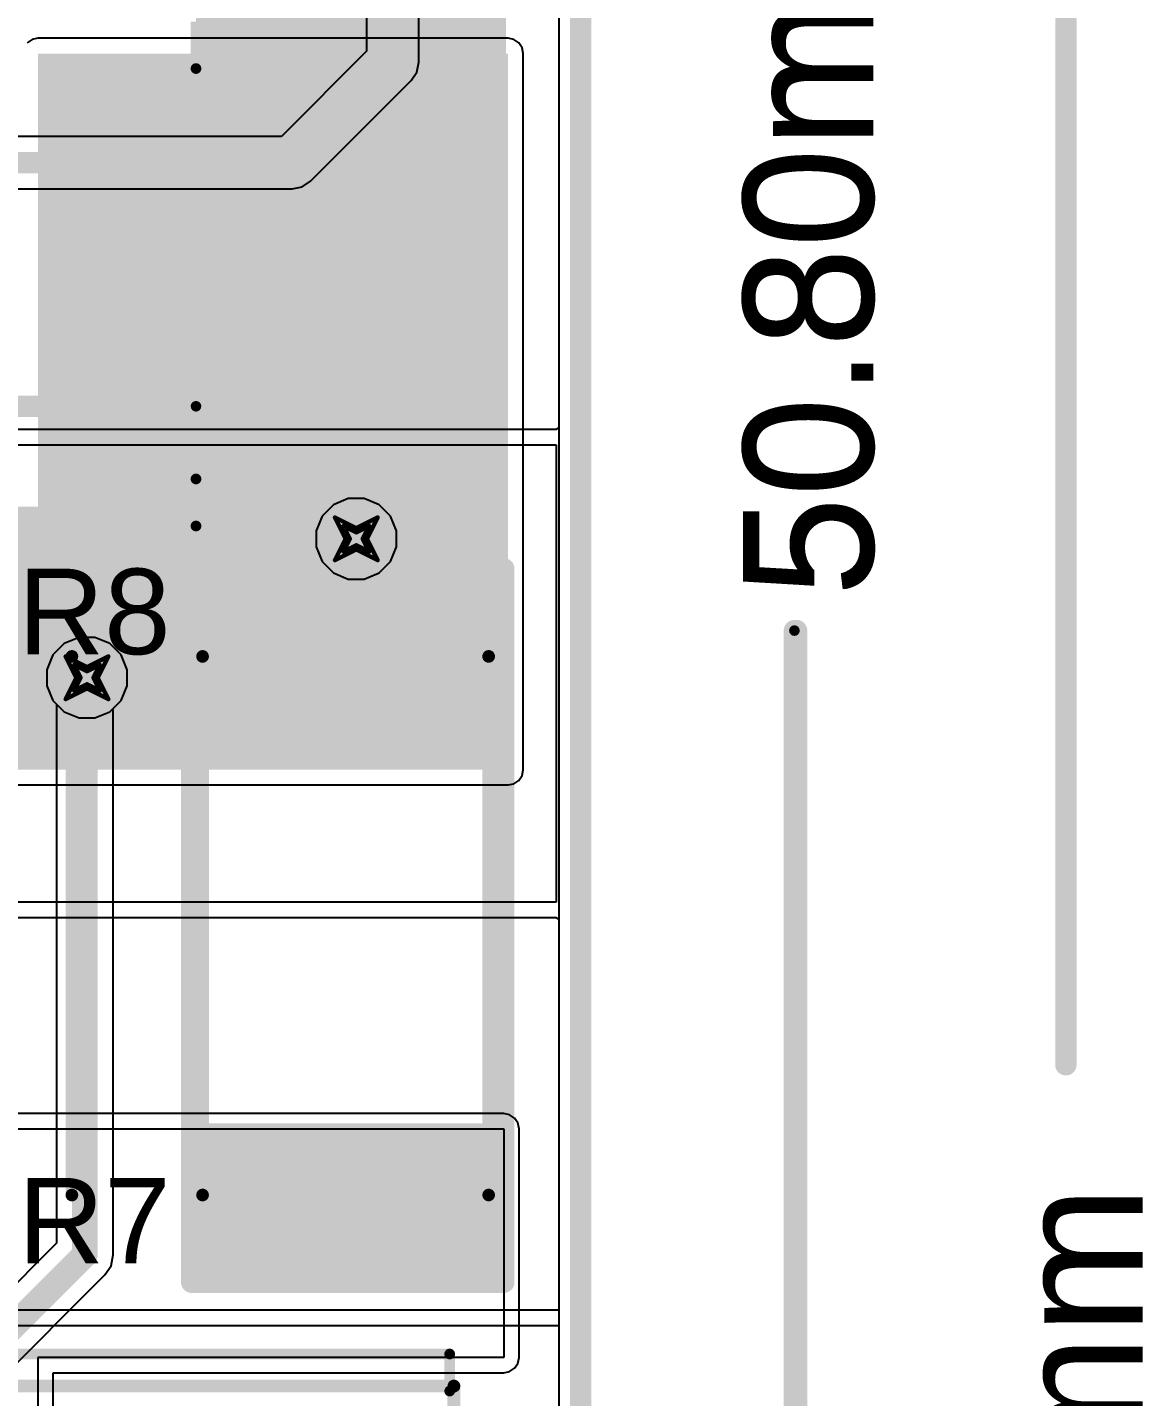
# Model space of a CAD drawing. Header units: inches. Extents: x 0 to 13.9, y -0.2 to 3.4.
# Drawn here: x 3.741 to 4.264, y 1.665 to 2.305 of the extents above; entities that cross this region are included whole.
import ezdxf

# ---------------------------------------------------------------- set-up
doc = ezdxf.new("R2010")
doc.units = ezdxf.units.IN
doc.header["$MEASUREMENT"] = 0
for name, color, linetype in [('Board_Outline', 216, 'Continuous'), ('Bottom Layer', 5, 'Continuous'), ('Dimensions', 6, 'Continuous'), ('Drill Drawing', 1, 'Continuous'), ('Layer 1', 16, 'Continuous'), ('Layer 2', 76, 'Continuous'), ('Mechanical 4', 56, 'Continuous'), ('Mechanical 6', 56, 'Continuous'), ('Pad Holes', 156, 'Continuous'), ('Top Layer', 1, 'Continuous'), ('Top Overlay', 2, 'Continuous'), ('Top Paste', 8, 'Continuous'), ('Top Solder', 216, 'Continuous'), ('Via Holes', 16, 'Continuous')]:
    doc.layers.add(name, color=color, linetype=linetype)
doc.styles.add('Arial', font='', dxfattribs={"height": 0.2})
doc.styles.get('Arial').set_extended_font_data('Arial')

msp = doc.modelspace()

# ---------------------------------------------------------------- hatches: boundary and pattern name
at = {"layer": 'Bottom Layer'}
h = msp.add_hatch(color=5, dxfattribs=at)
edge = h.paths.add_edge_path()
edge.add_arc((3.895, 2.066), 0.01181, 0, 360)
h = msp.add_hatch(color=5, dxfattribs=at)
edge = h.paths.add_edge_path()
edge.add_arc((3.769, 2.001), 0.01181, 0, 360)
at = {"layer": 'Layer 1'}
h = msp.add_hatch(color=16, dxfattribs=at)
edge = h.paths.add_edge_path()
edge.add_arc((3.895, 2.066), 0.01181, 0, 360)
h = msp.add_hatch(color=16, dxfattribs=at)
edge = h.paths.add_edge_path()
edge.add_arc((3.769, 2.001), 0.01181, 0, 360)
at = {"layer": 'Layer 2'}
h = msp.add_hatch(color=76, dxfattribs=at)
edge = h.paths.add_edge_path()
edge.add_arc((3.895, 2.066), 0.01181, 0, 360)
h = msp.add_hatch(color=76, dxfattribs=at)
edge = h.paths.add_edge_path()
edge.add_arc((3.769, 2.001), 0.01181, 0, 360)
at = {"layer": 'Mechanical 4'}
h = msp.add_hatch(color=56, dxfattribs=at)
edge = h.paths.add_edge_path()
edge.add_arc((3.82, 2.128), 0.0025, 0, 360)
h = msp.add_hatch(color=56, dxfattribs=at)
edge = h.paths.add_edge_path()
edge.add_arc((3.76193, 2.01098), 0.00148, 0, 360)
h = msp.add_hatch(color=56, dxfattribs=at)
edge = h.paths.add_edge_path()
edge.add_arc((3.82307, 2.01098), 0.00148, 0, 360)
h = msp.add_hatch(color=56, dxfattribs=at)
edge = h.paths.add_edge_path()
edge.add_arc((3.95693, 2.01098), 0.00148, 0, 360)
h = msp.add_hatch(color=56, dxfattribs=at)
edge = h.paths.add_edge_path()
edge.add_arc((3.76193, 1.75902), 0.00148, 0, 360)
h = msp.add_hatch(color=56, dxfattribs=at)
edge = h.paths.add_edge_path()
edge.add_arc((3.82307, 1.75902), 0.00148, 0, 360)
h = msp.add_hatch(color=56, dxfattribs=at)
edge = h.paths.add_edge_path()
edge.add_arc((3.95693, 1.75902), 0.00148, 0, 360)
h = msp.add_hatch(color=56, dxfattribs=at)
edge = h.paths.add_edge_path()
edge.add_arc((3.94067, 1.66965), 0.0015, 0, 360)
h = msp.add_hatch(color=56, dxfattribs=at)
edge = h.paths.add_edge_path()
edge.add_arc((3.94067, 1.66965), 0.0015, 0, 360)
at = {"layer": 'Mechanical 6'}
h = msp.add_hatch(color=56, dxfattribs=at)
edge = h.paths.add_edge_path()
edge.add_arc((4.1, 2.02306), 0.0025, 0, 360)
at = {"layer": 'Pad Holes'}
h = msp.add_hatch(color=7, dxfattribs=at)
edge = h.paths.add_edge_path()
edge.add_arc((3.82, 2.128), 0.0025, 0, 360)
h = msp.add_hatch(color=7, dxfattribs=at)
edge = h.paths.add_edge_path()
edge.add_arc((4.1, 2.02306), 0.0025, 0, 360)
h = msp.add_hatch(color=7, dxfattribs=at)
edge = h.paths.add_edge_path()
edge.add_arc((3.76193, 2.01098), 0.00148, 0, 360)
h = msp.add_hatch(color=7, dxfattribs=at)
edge = h.paths.add_edge_path()
edge.add_arc((3.82307, 2.01098), 0.00148, 0, 360)
h = msp.add_hatch(color=7, dxfattribs=at)
edge = h.paths.add_edge_path()
edge.add_arc((3.95693, 2.01098), 0.00148, 0, 360)
h = msp.add_hatch(color=7, dxfattribs=at)
edge = h.paths.add_edge_path()
edge.add_arc((3.76193, 1.75902), 0.00148, 0, 360)
h = msp.add_hatch(color=7, dxfattribs=at)
edge = h.paths.add_edge_path()
edge.add_arc((3.82307, 1.75902), 0.00148, 0, 360)
h = msp.add_hatch(color=7, dxfattribs=at)
edge = h.paths.add_edge_path()
edge.add_arc((3.95693, 1.75902), 0.00148, 0, 360)
h = msp.add_hatch(color=7, dxfattribs=at)
edge = h.paths.add_edge_path()
edge.add_arc((3.94067, 1.66965), 0.0015, 0, 360)
h = msp.add_hatch(color=7, dxfattribs=at)
edge = h.paths.add_edge_path()
edge.add_arc((3.94067, 1.66965), 0.0015, 0, 360)
at = {"layer": 'Top Layer'}
for points in [[(3.746, 1.98), (3.966, 1.98), (3.966, 2.293), (3.746, 2.293)], [(3.91622, 2.10535), (3.7548, 2.10535), (3.7548, 2.27465), (3.91622, 2.27465)], [(3.54, 1.958), (3.966, 1.958), (3.966, 2.081), (3.54, 2.081)], [(3.95793, 2.04445), (3.95793, 1.98146), (3.82407, 1.98146), (3.82407, 2.04445)], [(3.95793, 1.78854), (3.95793, 1.72555), (3.82407, 1.72555), (3.82407, 1.78854)]]:
    msp.add_hatch(color=1, dxfattribs=at).paths.add_polyline_path(points)
h = msp.add_hatch(color=1, dxfattribs=at)
edge = h.paths.add_edge_path()
edge.add_arc((3.895, 2.066), 0.01181, 0, 360)
h = msp.add_hatch(color=1, dxfattribs=at)
edge = h.paths.add_edge_path()
edge.add_arc((3.769, 2.001), 0.01181, 0, 360)
at = {"layer": 'Top Overlay'}
for points in [[(3.965, 2.31), (3.82, 2.31), (3.82, 2.278), (3.965, 2.278)], [(3.965, 2.279), (3.92, 2.279), (3.92, 2.101), (3.965, 2.101)], [(3.965, 2.102), (3.82, 2.102), (3.82, 2.07), (3.965, 2.07)]]:
    msp.add_hatch(color=2, dxfattribs=at).paths.add_polyline_path(points)
at = {"layer": 'Top Paste'}
for points in [[(3.91622, 2.10535), (3.7548, 2.10535), (3.7548, 2.27465), (3.91622, 2.27465)], [(3.95793, 2.04445), (3.95793, 1.98146), (3.82407, 1.98146), (3.82407, 2.04445)], [(3.95793, 1.78854), (3.95793, 1.72555), (3.82407, 1.72555), (3.82407, 1.78854)]]:
    msp.add_hatch(color=8, dxfattribs=at).paths.add_polyline_path(points)
at = {"layer": 'Top Solder'}
for points in [[(3.92022, 2.10135), (3.7508, 2.10135), (3.7508, 2.27865), (3.92022, 2.27865)], [(3.96193, 2.04845), (3.96193, 1.97746), (3.82007, 1.97746), (3.82007, 2.04845)], [(3.96193, 1.79254), (3.96193, 1.72155), (3.82007, 1.72155), (3.82007, 1.79254)]]:
    msp.add_hatch(color=216, dxfattribs=at).paths.add_polyline_path(points)
at = {"layer": 'Via Holes'}
h = msp.add_hatch(color=7, dxfattribs=at)
edge = h.paths.add_edge_path()
edge.add_arc((3.895, 2.066), 0.00591, 0, 360)
h = msp.add_hatch(color=7, dxfattribs=at)
edge = h.paths.add_edge_path()
edge.add_arc((3.769, 2.001), 0.00591, 0, 360)

# ---------------------------------------------------------------- linework, layer by layer
at = {"layer": 'Board_Outline'}
msp.add_lwpolyline([(4, 1.25, 0.01, 0.01, 0), (4, 3.25, 0.01, 0.01, 0)], format="xyseb", dxfattribs=at)
at = {"layer": 'Bottom Layer'}
for p, q in [((3.9898, 3.08353), (3.9898, 1.41647)), ((3.89976, 2.36163), (3.89976, 2.29407)), ((3.92424, 2.289), (3.92424, 2.36163)), ((3.89976, 2.29407), (3.85993, 2.25424)), ((3.9233, 2.28432), (3.92424, 2.289)), ((3.87365, 2.23335), (3.92065, 2.28035)), ((3.92065, 2.28035), (3.9233, 2.28432)), ((3.85993, 2.25424), (2.131, 2.25424)), ((2.13607, 2.22976), (3.865, 2.22976)), ((3.865, 2.22976), (3.86968, 2.2307)), ((3.86968, 2.2307), (3.87365, 2.23335)), ((3.88434, 2.08195), (3.87905, 2.07666)), ((3.89126, 2.08481), (3.88434, 2.08195)), ((3.89874, 2.08481), (3.89126, 2.08481)), ((3.90566, 2.08195), (3.89874, 2.08481)), ((3.91095, 2.07666), (3.90566, 2.08195)), ((3.87905, 2.07666), (3.87619, 2.06974)), ((3.91381, 2.06974), (3.91095, 2.07666)), ((3.87619, 2.06974), (3.87619, 2.06226)), ((3.91381, 2.06226), (3.91381, 2.06974)), ((3.87619, 2.06226), (3.87905, 2.05534)), ((3.91095, 2.05534), (3.91381, 2.06226)), ((3.87905, 2.05534), (3.88434, 2.05005)), ((3.88434, 2.05005), (3.89126, 2.04719)), ((3.89874, 2.04719), (3.90566, 2.05005)), ((3.90566, 2.05005), (3.91095, 2.05534)), ((3.89126, 2.04719), (3.89874, 2.04719)), ((3.76526, 2.01981), (3.75834, 2.01695)), ((3.77274, 2.01981), (3.76526, 2.01981)), ((3.77966, 2.01695), (3.77274, 2.01981)), ((3.75305, 2.01166), (3.75019, 2.00474)), ((3.75834, 2.01695), (3.75305, 2.01166)), ((3.78495, 2.01166), (3.77966, 2.01695)), ((3.78781, 2.00474), (3.78495, 2.01166)), ((3.75019, 2.00474), (3.75019, 1.99726)), ((3.78781, 1.99726), (3.78781, 2.00474)), ((3.75019, 1.99726), (3.75305, 1.99034)), ((3.78495, 1.99034), (3.78781, 1.99726)), ((3.75305, 1.99034), (3.75834, 1.98505)), ((3.77966, 1.98505), (3.78495, 1.99034)), ((3.75834, 1.98505), (3.76526, 1.98219)), ((3.76526, 1.98219), (3.77274, 1.98219)), ((3.77274, 1.98219), (3.77966, 1.98505))]:
    msp.add_line(p, q, dxfattribs=at)
for points in [[(3.912, 2.289, 0.01, 0.01, 0), (3.912, 2.376, 0.01, 0.01, 0)], [(3.865, 2.242, 0.01, 0.01, 0), (3.912, 2.289, 0.01, 0.01, 0)], [(2.131, 2.242, 0.01, 0.01, 0), (3.865, 2.242, 0.01, 0.01, 0)]]:
    msp.add_lwpolyline(points, format="xyseb", dxfattribs=at)
for points in [[(3.9095, 2.289, 0.005, 0.005, 1), (3.9145, 2.289, 0.005, 0.005, 1)], [(3.9095, 2.289, 0.005, 0.005, 1), (3.9145, 2.289, 0.005, 0.005, 1)], [(3.8625, 2.242, 0.005, 0.005, 1), (3.8675, 2.242, 0.005, 0.005, 1)], [(3.8625, 2.242, 0.005, 0.005, 1), (3.8675, 2.242, 0.005, 0.005, 1)]]:
    msp.add_lwpolyline(points, format="xyseb", close=True, dxfattribs=at)
at = {"layer": 'Dimensions'}
for points in [[(4.227, 1.81994, 0.01, 0.01, 0), (4.227, 3.25, 0.01, 0.01, 0)], [(4.101, 1.25, 0.01, 0.01, 0), (4.101, 2.02306, 0.01, 0.01, 0)]]:
    msp.add_lwpolyline(points, format="xyseb", dxfattribs=at)
for points in [[(4.0985, 2.02306, 0.005, 0.005, 1), (4.1035, 2.02306, 0.005, 0.005, 1)], [(4.2245, 1.81994, 0.005, 0.005, 1), (4.2295, 1.81994, 0.005, 0.005, 1)]]:
    msp.add_lwpolyline(points, format="xyseb", close=True, dxfattribs=at)
at = {"layer": 'Drill Drawing'}
for points in [[(3.885, 2.076, 0.002, 0.002, 0), (3.895, 2.071, 0.002, 0.002, 0)], [(3.885, 2.076, 0.002, 0.002, 0), (3.89, 2.066, 0.002, 0.002, 0)], [(3.895, 2.071, 0.002, 0.002, 0), (3.905, 2.076, 0.002, 0.002, 0)], [(3.9, 2.066, 0.002, 0.002, 0), (3.905, 2.076, 0.002, 0.002, 0)], [(3.889, 2.072, 0.002, 0.002, 0), (3.895, 2.069, 0.002, 0.002, 0)], [(3.889, 2.072, 0.002, 0.002, 0), (3.892, 2.066, 0.002, 0.002, 0)], [(3.895, 2.069, 0.002, 0.002, 0), (3.901, 2.072, 0.002, 0.002, 0)], [(3.898, 2.066, 0.002, 0.002, 0), (3.901, 2.072, 0.002, 0.002, 0)], [(3.885, 2.056, 0.002, 0.002, 0), (3.89, 2.066, 0.002, 0.002, 0)], [(3.889, 2.06, 0.002, 0.002, 0), (3.892, 2.066, 0.002, 0.002, 0)], [(3.889, 2.06, 0.002, 0.002, 0), (3.895, 2.063, 0.002, 0.002, 0)], [(3.895, 2.063, 0.002, 0.002, 0), (3.901, 2.06, 0.002, 0.002, 0)], [(3.898, 2.066, 0.002, 0.002, 0), (3.901, 2.06, 0.002, 0.002, 0)], [(3.9, 2.066, 0.002, 0.002, 0), (3.905, 2.056, 0.002, 0.002, 0)], [(3.885, 2.056, 0.002, 0.002, 0), (3.895, 2.061, 0.002, 0.002, 0)], [(3.895, 2.061, 0.002, 0.002, 0), (3.905, 2.056, 0.002, 0.002, 0)], [(3.759, 2.011, 0.002, 0.002, 0), (3.769, 2.006, 0.002, 0.002, 0)], [(3.759, 2.011, 0.002, 0.002, 0), (3.764, 2.001, 0.002, 0.002, 0)], [(3.769, 2.006, 0.002, 0.002, 0), (3.779, 2.011, 0.002, 0.002, 0)], [(3.774, 2.001, 0.002, 0.002, 0), (3.779, 2.011, 0.002, 0.002, 0)], [(3.763, 2.007, 0.002, 0.002, 0), (3.769, 2.004, 0.002, 0.002, 0)], [(3.763, 2.007, 0.002, 0.002, 0), (3.766, 2.001, 0.002, 0.002, 0)], [(3.769, 2.004, 0.002, 0.002, 0), (3.775, 2.007, 0.002, 0.002, 0)], [(3.772, 2.001, 0.002, 0.002, 0), (3.775, 2.007, 0.002, 0.002, 0)], [(3.759, 1.991, 0.002, 0.002, 0), (3.764, 2.001, 0.002, 0.002, 0)], [(3.763, 1.995, 0.002, 0.002, 0), (3.766, 2.001, 0.002, 0.002, 0)], [(3.763, 1.995, 0.002, 0.002, 0), (3.769, 1.998, 0.002, 0.002, 0)], [(3.769, 1.998, 0.002, 0.002, 0), (3.775, 1.995, 0.002, 0.002, 0)], [(3.772, 2.001, 0.002, 0.002, 0), (3.775, 1.995, 0.002, 0.002, 0)], [(3.774, 2.001, 0.002, 0.002, 0), (3.779, 1.991, 0.002, 0.002, 0)], [(3.759, 1.991, 0.002, 0.002, 0), (3.769, 1.996, 0.002, 0.002, 0)], [(3.769, 1.996, 0.002, 0.002, 0), (3.779, 1.991, 0.002, 0.002, 0)]]:
    msp.add_lwpolyline(points, format="xyseb", dxfattribs=at)
for points in [[(3.8845, 2.076, 0.001, 0.001, 1), (3.8855, 2.076, 0.001, 0.001, 1)], [(3.8845, 2.076, 0.001, 0.001, 1), (3.8855, 2.076, 0.001, 0.001, 1)], [(3.9045, 2.076, 0.001, 0.001, 1), (3.9055, 2.076, 0.001, 0.001, 1)], [(3.9045, 2.076, 0.001, 0.001, 1), (3.9055, 2.076, 0.001, 0.001, 1)], [(3.8885, 2.072, 0.001, 0.001, 1), (3.8895, 2.072, 0.001, 0.001, 1)], [(3.8885, 2.072, 0.001, 0.001, 1), (3.8895, 2.072, 0.001, 0.001, 1)], [(3.8945, 2.071, 0.001, 0.001, 1), (3.8955, 2.071, 0.001, 0.001, 1)], [(3.8945, 2.071, 0.001, 0.001, 1), (3.8955, 2.071, 0.001, 0.001, 1)], [(3.8945, 2.069, 0.001, 0.001, 1), (3.8955, 2.069, 0.001, 0.001, 1)], [(3.8945, 2.069, 0.001, 0.001, 1), (3.8955, 2.069, 0.001, 0.001, 1)], [(3.9005, 2.072, 0.001, 0.001, 1), (3.9015, 2.072, 0.001, 0.001, 1)], [(3.9005, 2.072, 0.001, 0.001, 1), (3.9015, 2.072, 0.001, 0.001, 1)], [(3.8895, 2.066, 0.001, 0.001, 1), (3.8905, 2.066, 0.001, 0.001, 1)], [(3.8895, 2.066, 0.001, 0.001, 1), (3.8905, 2.066, 0.001, 0.001, 1)], [(3.8915, 2.066, 0.001, 0.001, 1), (3.8925, 2.066, 0.001, 0.001, 1)], [(3.8915, 2.066, 0.001, 0.001, 1), (3.8925, 2.066, 0.001, 0.001, 1)], [(3.8945, 2.063, 0.001, 0.001, 1), (3.8955, 2.063, 0.001, 0.001, 1)], [(3.8945, 2.063, 0.001, 0.001, 1), (3.8955, 2.063, 0.001, 0.001, 1)], [(3.8975, 2.066, 0.001, 0.001, 1), (3.8985, 2.066, 0.001, 0.001, 1)], [(3.8975, 2.066, 0.001, 0.001, 1), (3.8985, 2.066, 0.001, 0.001, 1)], [(3.8995, 2.066, 0.001, 0.001, 1), (3.9005, 2.066, 0.001, 0.001, 1)], [(3.8995, 2.066, 0.001, 0.001, 1), (3.9005, 2.066, 0.001, 0.001, 1)], [(3.8845, 2.056, 0.001, 0.001, 1), (3.8855, 2.056, 0.001, 0.001, 1)], [(3.8845, 2.056, 0.001, 0.001, 1), (3.8855, 2.056, 0.001, 0.001, 1)], [(3.8885, 2.06, 0.001, 0.001, 1), (3.8895, 2.06, 0.001, 0.001, 1)], [(3.8885, 2.06, 0.001, 0.001, 1), (3.8895, 2.06, 0.001, 0.001, 1)], [(3.8945, 2.061, 0.001, 0.001, 1), (3.8955, 2.061, 0.001, 0.001, 1)], [(3.8945, 2.061, 0.001, 0.001, 1), (3.8955, 2.061, 0.001, 0.001, 1)], [(3.9005, 2.06, 0.001, 0.001, 1), (3.9015, 2.06, 0.001, 0.001, 1)], [(3.9005, 2.06, 0.001, 0.001, 1), (3.9015, 2.06, 0.001, 0.001, 1)], [(3.9045, 2.056, 0.001, 0.001, 1), (3.9055, 2.056, 0.001, 0.001, 1)], [(3.9045, 2.056, 0.001, 0.001, 1), (3.9055, 2.056, 0.001, 0.001, 1)], [(3.7585, 2.011, 0.001, 0.001, 1), (3.7595, 2.011, 0.001, 0.001, 1)], [(3.7585, 2.011, 0.001, 0.001, 1), (3.7595, 2.011, 0.001, 0.001, 1)], [(3.7785, 2.011, 0.001, 0.001, 1), (3.7795, 2.011, 0.001, 0.001, 1)], [(3.7785, 2.011, 0.001, 0.001, 1), (3.7795, 2.011, 0.001, 0.001, 1)], [(3.7625, 2.007, 0.001, 0.001, 1), (3.7635, 2.007, 0.001, 0.001, 1)], [(3.7625, 2.007, 0.001, 0.001, 1), (3.7635, 2.007, 0.001, 0.001, 1)], [(3.7685, 2.006, 0.001, 0.001, 1), (3.7695, 2.006, 0.001, 0.001, 1)], [(3.7685, 2.006, 0.001, 0.001, 1), (3.7695, 2.006, 0.001, 0.001, 1)], [(3.7685, 2.004, 0.001, 0.001, 1), (3.7695, 2.004, 0.001, 0.001, 1)], [(3.7685, 2.004, 0.001, 0.001, 1), (3.7695, 2.004, 0.001, 0.001, 1)], [(3.7745, 2.007, 0.001, 0.001, 1), (3.7755, 2.007, 0.001, 0.001, 1)], [(3.7745, 2.007, 0.001, 0.001, 1), (3.7755, 2.007, 0.001, 0.001, 1)], [(3.7635, 2.001, 0.001, 0.001, 1), (3.7645, 2.001, 0.001, 0.001, 1)], [(3.7635, 2.001, 0.001, 0.001, 1), (3.7645, 2.001, 0.001, 0.001, 1)], [(3.7655, 2.001, 0.001, 0.001, 1), (3.7665, 2.001, 0.001, 0.001, 1)], [(3.7655, 2.001, 0.001, 0.001, 1), (3.7665, 2.001, 0.001, 0.001, 1)], [(3.7685, 1.998, 0.001, 0.001, 1), (3.7695, 1.998, 0.001, 0.001, 1)], [(3.7685, 1.998, 0.001, 0.001, 1), (3.7695, 1.998, 0.001, 0.001, 1)], [(3.7715, 2.001, 0.001, 0.001, 1), (3.7725, 2.001, 0.001, 0.001, 1)], [(3.7715, 2.001, 0.001, 0.001, 1), (3.7725, 2.001, 0.001, 0.001, 1)], [(3.7735, 2.001, 0.001, 0.001, 1), (3.7745, 2.001, 0.001, 0.001, 1)], [(3.7735, 2.001, 0.001, 0.001, 1), (3.7745, 2.001, 0.001, 0.001, 1)], [(3.7625, 1.995, 0.001, 0.001, 1), (3.7635, 1.995, 0.001, 0.001, 1)], [(3.7625, 1.995, 0.001, 0.001, 1), (3.7635, 1.995, 0.001, 0.001, 1)], [(3.7685, 1.996, 0.001, 0.001, 1), (3.7695, 1.996, 0.001, 0.001, 1)], [(3.7685, 1.996, 0.001, 0.001, 1), (3.7695, 1.996, 0.001, 0.001, 1)], [(3.7745, 1.995, 0.001, 0.001, 1), (3.7755, 1.995, 0.001, 0.001, 1)], [(3.7745, 1.995, 0.001, 0.001, 1), (3.7755, 1.995, 0.001, 0.001, 1)], [(3.7585, 1.991, 0.001, 0.001, 1), (3.7595, 1.991, 0.001, 0.001, 1)], [(3.7585, 1.991, 0.001, 0.001, 1), (3.7595, 1.991, 0.001, 0.001, 1)], [(3.7785, 1.991, 0.001, 0.001, 1), (3.7795, 1.991, 0.001, 0.001, 1)], [(3.7785, 1.991, 0.001, 0.001, 1), (3.7795, 1.991, 0.001, 0.001, 1)]]:
    msp.add_lwpolyline(points, format="xyseb", close=True, dxfattribs=at)
at = {"layer": 'Layer 1'}
for p, q in [((3.9898, 3.08353), (3.9898, 1.41647)), ((3.88434, 2.08195), (3.87905, 2.07666)), ((3.89126, 2.08481), (3.88434, 2.08195)), ((3.89874, 2.08481), (3.89126, 2.08481)), ((3.90566, 2.08195), (3.89874, 2.08481)), ((3.91095, 2.07666), (3.90566, 2.08195)), ((3.87905, 2.07666), (3.87619, 2.06974)), ((3.91381, 2.06974), (3.91095, 2.07666)), ((3.87619, 2.06974), (3.87619, 2.06226)), ((3.91381, 2.06226), (3.91381, 2.06974)), ((3.87619, 2.06226), (3.87905, 2.05534)), ((3.91095, 2.05534), (3.91381, 2.06226)), ((3.87905, 2.05534), (3.88434, 2.05005)), ((3.88434, 2.05005), (3.89126, 2.04719)), ((3.89874, 2.04719), (3.90566, 2.05005)), ((3.90566, 2.05005), (3.91095, 2.05534)), ((3.89126, 2.04719), (3.89874, 2.04719)), ((3.76526, 2.01981), (3.75834, 2.01695)), ((3.77274, 2.01981), (3.76526, 2.01981)), ((3.77966, 2.01695), (3.77274, 2.01981)), ((3.75305, 2.01166), (3.75019, 2.00474)), ((3.75834, 2.01695), (3.75305, 2.01166)), ((3.78495, 2.01166), (3.77966, 2.01695)), ((3.78781, 2.00474), (3.78495, 2.01166)), ((3.75019, 2.00474), (3.75019, 1.99726)), ((3.78781, 1.99726), (3.78781, 2.00474)), ((3.75019, 1.99726), (3.75305, 1.99034)), ((3.78495, 1.99034), (3.78781, 1.99726)), ((3.75305, 1.99034), (3.75475, 1.98865)), ((3.75475, 1.98865), (3.75475, 1.73649)), ((3.78125, 1.98665), (3.78495, 1.99034)), ((3.78125, 1.731), (3.78125, 1.98665)), ((3.75475, 1.73649), (3.70551, 1.68725)), ((3.78025, 1.72593), (3.78125, 1.731)), ((3.77737, 1.72163), (3.78025, 1.72593)), ((3.72037, 1.66463), (3.77737, 1.72163))]:
    msp.add_line(p, q, dxfattribs=at)
for points in [[(3.768, 2, 0.012, 0.012, 0), (3.769, 2.001, 0.012, 0.012, 0)], [(3.768, 1.731, 0.012, 0.012, 0), (3.768, 2, 0.012, 0.012, 0)], [(3.711, 1.674, 0.012, 0.012, 0), (3.768, 1.731, 0.012, 0.012, 0)]]:
    msp.add_lwpolyline(points, format="xyseb", dxfattribs=at)
for points in [[(3.765, 2, 0.006, 0.006, 1), (3.771, 2, 0.006, 0.006, 1)], [(3.765, 2, 0.006, 0.006, 1), (3.771, 2, 0.006, 0.006, 1)], [(3.766, 2.001, 0.006, 0.006, 1), (3.772, 2.001, 0.006, 0.006, 1)], [(3.765, 1.731, 0.006, 0.006, 1), (3.771, 1.731, 0.006, 0.006, 1)], [(3.765, 1.731, 0.006, 0.006, 1), (3.771, 1.731, 0.006, 0.006, 1)]]:
    msp.add_lwpolyline(points, format="xyseb", close=True, dxfattribs=at)
at = {"layer": 'Layer 2'}
for p, q in [((3.9898, 3.08353), (3.9898, 2.11821)), ((3.9885, 2.11714), (3.536, 2.11714)), ((3.9898, 2.11821), (3.9885, 2.11714)), ((3.536, 2.11), (3.9885, 2.11)), ((3.9885, 2.11), (3.9885, 1.896)), ((3.9885, 1.896), (3.536, 1.896)), ((3.536, 1.88886), (3.9885, 1.88886)), ((3.9885, 1.88886), (3.9898, 1.88779)), ((3.9898, 1.88779), (3.9898, 1.70514)), ((3.9898, 1.70514), (2.84114, 1.70514)), ((2.834, 1.698), (3.9898, 1.698)), ((3.9898, 1.698), (3.9898, 1.41647))]:
    msp.add_line(p, q, dxfattribs=at)
at = {"layer": 'Mechanical 4'}
for points in [[(3.54, 2.128, 0.01, 0.01, 0), (3.82, 2.128, 0.01, 0.01, 0)], [(3.76193, 1.75902, 0.00591, 0.00591, 0), (3.76193, 2.01098, 0.00591, 0.00591, 0)], [(3.82307, 1.75902, 0.00591, 0.00591, 0), (3.82307, 2.01098, 0.00591, 0.00591, 0)], [(3.95693, 1.75902, 0.00591, 0.00591, 0), (3.95693, 2.01098, 0.00591, 0.00591, 0)], [(3.64933, 1.66965, 0.006, 0.006, 0), (3.94067, 1.66965, 0.006, 0.006, 0)], [(3.94067, 1.63618, 0.006, 0.006, 0), (3.94067, 1.66965, 0.006, 0.006, 0)]]:
    msp.add_lwpolyline(points, format="xyseb", dxfattribs=at)
for points in [[(3.8175, 2.128, 0.005, 0.005, 1), (3.8225, 2.128, 0.005, 0.005, 1)], [(3.76045, 2.01098, 0.00296, 0.00296, 1), (3.76341, 2.01098, 0.00296, 0.00296, 1)], [(3.82159, 2.01098, 0.00296, 0.00296, 1), (3.82455, 2.01098, 0.00296, 0.00296, 1)], [(3.95545, 2.01098, 0.00296, 0.00296, 1), (3.95841, 2.01098, 0.00296, 0.00296, 1)], [(3.76045, 1.75902, 0.00296, 0.00296, 1), (3.76341, 1.75902, 0.00296, 0.00296, 1)], [(3.82159, 1.75902, 0.00296, 0.00296, 1), (3.82455, 1.75902, 0.00296, 0.00296, 1)], [(3.95545, 1.75902, 0.00296, 0.00296, 1), (3.95841, 1.75902, 0.00296, 0.00296, 1)], [(3.93917, 1.66965, 0.003, 0.003, 1), (3.94217, 1.66965, 0.003, 0.003, 1)], [(3.93917, 1.66965, 0.003, 0.003, 1), (3.94217, 1.66965, 0.003, 0.003, 1)]]:
    msp.add_lwpolyline(points, format="xyseb", close=True, dxfattribs=at)
at = {"layer": 'Mechanical 6'}
for points in [[(4, 1.25, 0.005, 0.005, 0), (4, 3.25, 0.005, 0.005, 0)], [(4.1, 1.25, 0.01, 0.01, 0), (4.1, 2.02306, 0.01, 0.01, 0)]]:
    msp.add_lwpolyline(points, format="xyseb", dxfattribs=at)
msp.add_lwpolyline([(4.0975, 2.02306, 0.005, 0.005, 1), (4.1025, 2.02306, 0.005, 0.005, 1)], format="xyseb", close=True, dxfattribs=at)
at = {"layer": 'Top Layer'}
for p, q in [((3.9898, 3.08353), (3.9898, 1.41647)), ((3.74327, 2.29959), (3.74095, 2.29805)), ((3.746, 2.30014), (3.74327, 2.29959)), ((3.966, 2.30014), (3.746, 2.30014)), ((3.96873, 2.29959), (3.966, 2.30014)), ((3.97105, 2.29805), (3.96873, 2.29959)), ((3.97259, 2.29573), (3.97105, 2.29805)), ((3.97314, 2.293), (3.97259, 2.29573)), ((3.97314, 2.081), (3.97314, 2.293)), ((3.97314, 1.958), (3.97314, 2.081)), ((3.97105, 1.95295), (3.97259, 1.95527)), ((3.97259, 1.95527), (3.97314, 1.958)), ((3.54, 1.95086), (3.966, 1.95086)), ((3.966, 1.95086), (3.96873, 1.95141)), ((3.96873, 1.95141), (3.97105, 1.95295)), ((3.964, 1.79714), (3.571, 1.79714)), ((3.96673, 1.79659), (3.964, 1.79714)), ((3.96905, 1.79505), (3.96673, 1.79659)), ((3.97059, 1.79273), (3.96905, 1.79505)), ((3.571, 1.79), (3.964, 1.79)), ((3.964, 1.79), (3.964, 1.683)), ((3.97114, 1.79), (3.97059, 1.79273)), ((3.97114, 1.683), (3.97114, 1.79)), ((3.964, 1.683), (3.746, 1.683)), ((3.746, 1.683), (3.746, 1.48)), ((3.96905, 1.67795), (3.97059, 1.68027)), ((3.97059, 1.68027), (3.97114, 1.683)), ((3.75314, 1.48), (3.75314, 1.67586)), ((3.75314, 1.67586), (3.964, 1.67586)), ((3.964, 1.67586), (3.96673, 1.67641)), ((3.96673, 1.67641), (3.96905, 1.67795))]:
    msp.add_line(p, q, dxfattribs=at)
at = {"layer": 'Top Overlay'}
for points in [[(3.82, 2.286, 0.005, 0.005, 0), (3.82, 2.308, 0.005, 0.005, 0)], [(3.82, 2.072, 0.005, 0.005, 0), (3.82, 2.094, 0.005, 0.005, 0)], [(3.539, 2.072, 0.005, 0.005, 0), (3.82, 2.072, 0.005, 0.005, 0)], [(3.818, 2.052, 0.01, 0.01, 0), (3.964, 2.052, 0.01, 0.01, 0)], [(3.818, 1.71821, 0.01, 0.01, 0), (3.818, 2.052, 0.01, 0.01, 0)], [(3.964, 1.71821, 0.01, 0.01, 0), (3.964, 2.052, 0.01, 0.01, 0)], [(3.818, 1.71821, 0.01, 0.01, 0), (3.964, 1.71821, 0.01, 0.01, 0)], [(3.6513, 1.68465, 0.005, 0.005, 0), (3.9387, 1.68465, 0.005, 0.005, 0)], [(3.9387, 1.6673, 0.005, 0.005, 0), (3.9387, 1.68465, 0.005, 0.005, 0)]]:
    msp.add_lwpolyline(points, format="xyseb", dxfattribs=at)
for points in [[(3.81875, 2.286, 0.0025, 0.0025, 1), (3.82125, 2.286, 0.0025, 0.0025, 1)], [(3.81875, 2.094, 0.0025, 0.0025, 1), (3.82125, 2.094, 0.0025, 0.0025, 1)], [(3.81875, 2.072, 0.0025, 0.0025, 1), (3.82125, 2.072, 0.0025, 0.0025, 1)], [(3.81875, 2.072, 0.0025, 0.0025, 1), (3.82125, 2.072, 0.0025, 0.0025, 1)], [(3.8155, 2.052, 0.005, 0.005, 1), (3.8205, 2.052, 0.005, 0.005, 1)], [(3.8155, 2.052, 0.005, 0.005, 1), (3.8205, 2.052, 0.005, 0.005, 1)], [(3.9615, 2.052, 0.005, 0.005, 1), (3.9665, 2.052, 0.005, 0.005, 1)], [(3.9615, 2.052, 0.005, 0.005, 1), (3.9665, 2.052, 0.005, 0.005, 1)], [(3.8155, 1.71821, 0.005, 0.005, 1), (3.8205, 1.71821, 0.005, 0.005, 1)], [(3.8155, 1.71821, 0.005, 0.005, 1), (3.8205, 1.71821, 0.005, 0.005, 1)], [(3.9615, 1.71821, 0.005, 0.005, 1), (3.9665, 1.71821, 0.005, 0.005, 1)], [(3.9615, 1.71821, 0.005, 0.005, 1), (3.9665, 1.71821, 0.005, 0.005, 1)], [(3.93745, 1.68465, 0.0025, 0.0025, 1), (3.93995, 1.68465, 0.0025, 0.0025, 1)], [(3.93745, 1.68465, 0.0025, 0.0025, 1), (3.93995, 1.68465, 0.0025, 0.0025, 1)], [(3.93745, 1.6673, 0.0025, 0.0025, 1), (3.93995, 1.6673, 0.0025, 0.0025, 1)]]:
    msp.add_lwpolyline(points, format="xyseb", close=True, dxfattribs=at)

# ---------------------------------------------------------------- texts
at = {"layer": 'Dimensions', "style": 'Arial'}
for s, p in [('50.80mm', (4.13699, 2.03906)), ('82.55mm', (4.26299, 1.41406))]:
    msp.add_text(s, height=0.06, rotation=90, dxfattribs=at).set_placement(p)
at = {"layer": 'Mechanical 6', "style": 'Arial'}
msp.add_text('50.80mm', height=0.06, rotation=90, dxfattribs=at).set_placement((4.13599, 2.03906))
at = {"layer": 'Top Overlay', "style": 'Arial'}
for s, p in [('R8', (3.73668, 2.01201)), ('R7', (3.73668, 1.72701))]:
    msp.add_text(s, height=0.04, dxfattribs=at).set_placement(p)

doc.saveas('drawing.dxf')
